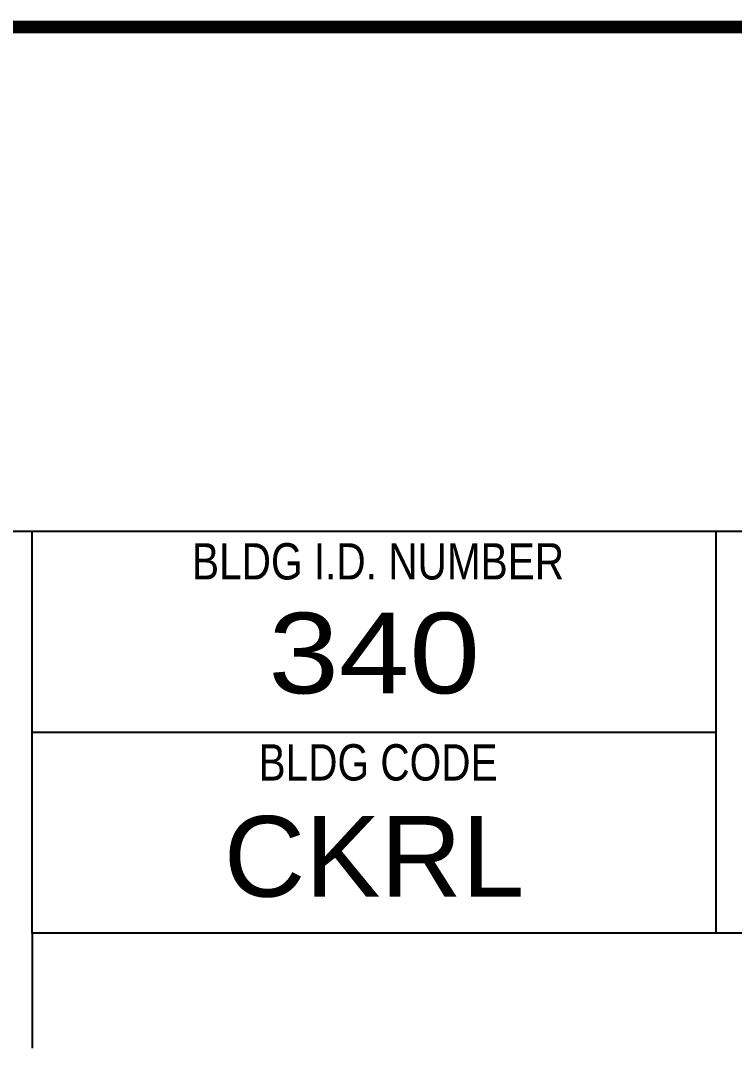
# Model space of a CAD drawing. Header units: inches. Extents: x 3065839 to 3066144, y 1245232 to 1245521.
# Drawn here: x 3065872.4002 to 3065872.5475, y 1245275.7992 to 1245276.0128 of the extents above; entities that cross this region are included whole.
import ezdxf
from ezdxf.enums import TextEntityAlignment as Align

# ---------------------------------------------------------------- set-up
doc = ezdxf.new("R2010")
doc.units = ezdxf.units.IN
doc.header["$MEASUREMENT"] = 0
doc.layers.add('A-ANNO-TTMS', color=7, linetype='Continuous')
doc.layers.add('A-ANNO-TTPS', color=7, linetype='Continuous')
doc.styles.add('FPTB-ATTR', font='arial.ttf', dxfattribs={"width": 0.8})
doc.styles.add('FPTB-FIXED', font='arial.ttf', dxfattribs={"width": 0.9})

# ---------------------------------------------------------------- blocks, each defined once
blk = doc.blocks.new('FMTB-LRGSHT')
at = {"layer": 'A-ANNO-TTMS'}
for p, q in [((-4.5591, 1.2822), (0, 1.2822)), ((-3.391, 0.2852), (-3.391, 1.2822)), ((-1.6955, 0.2852), (-1.6955, 1.2822)), ((-3.391, 0.7837), (-1.6955, 0.7837))]:
    blk.add_line(p, q, dxfattribs=at)
at = {"layer": 'A-ANNO-TTMS', "const_width": 0.0312}
blk.add_lwpolyline([(0, 2.5324), (-9.8924, 2.5324), (-9.8924, 0)], dxfattribs=at)
at = {"layer": 'A-ANNO-TTMS'}
blk.add_lwpolyline([(0.001, 0.2852), (-3.391, 0.2852), (-3.391, 0)], dxfattribs=at)
at = {"layer": 'A-ANNO-TTMS', "style": 'FPTB-FIXED', "width": 0.8}
for s, p in [('BLDG I.D. NUMBER', (-2.5335, 1.207)), ('BLDG CODE', (-2.5335, 0.7084))]:
    blk.add_text(s, height=0.09, dxfattribs=at).set_placement(p, align=Align.MIDDLE_CENTER)
at = {"layer": 'A-ANNO-TTMS', "style": 'FPTB-ATTR'}
for tag, p in [('BLDGNAME', (-9.846, 2.1143)), ('BADDRS', (-9.8495, 1.7946))]:
    blk.add_attdef(tag, p, '', height=0.25, dxfattribs=at)
at = {"layer": 'A-ANNO-TTMS', "style": 'FPTB-ATTR', "width": 1.125}
blk.add_attdef('BNUM', text='', height=0.2, dxfattribs=at).set_placement((-2.5433, 0.9796), align=Align.MIDDLE_CENTER)
at = {"layer": 'A-ANNO-TTMS', "style": 'FPTB-ATTR'}
for tag, height, p in [('SHT#', 0.2125, (-0.8133, 0.9386)), ('BCODE', 0.2, (-2.5433, 0.4754)), ('SHTTOT', 0.2125, (-0.8133, 0.4761))]:
    blk.add_attdef(tag, text='', height=height, dxfattribs=at).set_placement(p, align=Align.MIDDLE_CENTER)

msp = doc.modelspace()

# ---------------------------------------------------------------- block references
at = {"layer": 'A-ANNO-TTPS'}
ref = msp.add_blockref('FMTB-LRGSHT', (3065872.68508, 1245275.80048), dxfattribs=dict(at, xscale=0.08333333333333333, yscale=0.08333333333333333, zscale=0.08333333333333333))
ref.add_attrib('BNUM', '340', dxfattribs={"layer": 'A-ANNO-TTMS', "height": 0.016667, "style": 'FPTB-ATTR', "width": 1.125}).set_placement((3065872.47315, 1245275.88211), align=Align.MIDDLE_CENTER)
ref.add_attrib('BCODE', 'CKRL', dxfattribs={"layer": 'A-ANNO-TTMS', "height": 0.016667, "style": 'FPTB-ATTR'}).set_placement((3065872.47315, 1245275.84009), align=Align.MIDDLE_CENTER)

doc.saveas('drawing.dxf')
